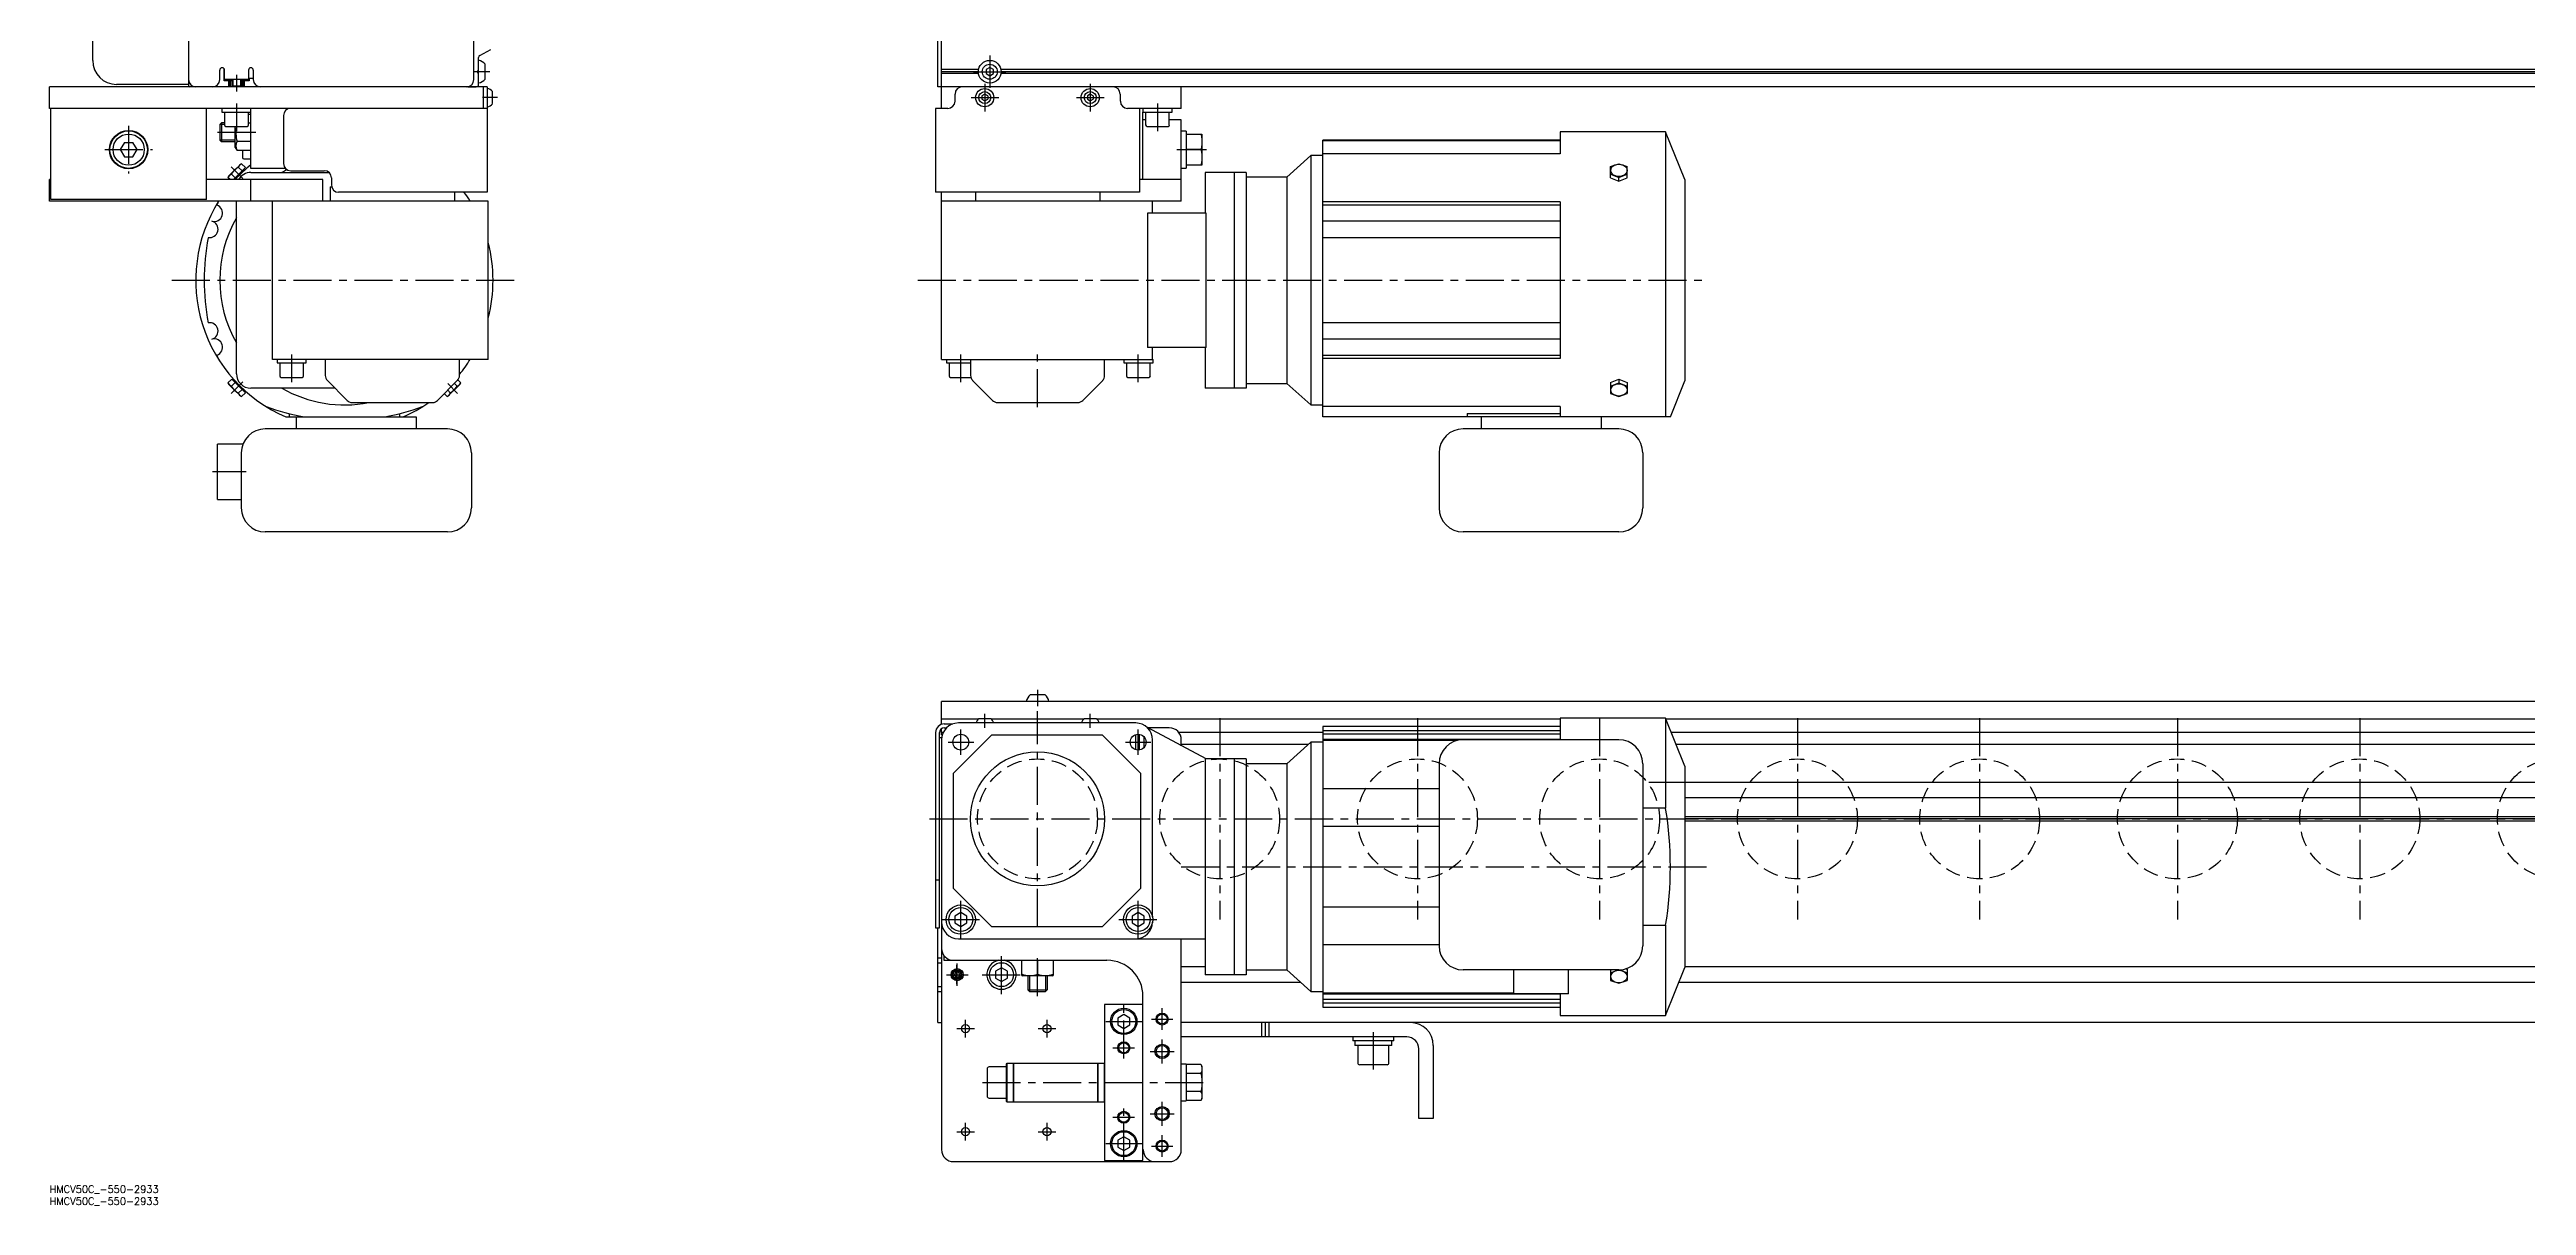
# Model space of a CAD drawing. Extents: x -10 to 4124, y -8 to 1151.
# Drawn here: x 0 to 1033, y -8 to 474 of the extents above; entities that cross this region are included whole.
import ezdxf

# ---------------------------------------------------------------- set-up
doc = ezdxf.new("R2010")
doc.units = 0
doc.header["$LTSCALE"] = 0.5
doc.linetypes.add('CENTER', pattern=[50.8, 31.75, -6.35, 6.35, -6.35])
doc.linetypes.add('DASHED', pattern=[19.05, 12.7, -6.35])
for name, color, linetype in [('MSM_CENTER', 1, 'CENTER'), ('MSM_CONTINUOUS', 7, 'CONTINUOUS'), ('MSM_DASHED', 4, 'DASHED'), ('MSM_NARROW', 5, 'CONTINUOUS'), ('MSM_PART_NUMBER', 7, 'CONTINUOUS')]:
    doc.layers.add(name, color=color, linetype=linetype)
doc.styles.get("Standard").update_dxf_attribs({"font": 'txt.shx', "height": 10, "bigfont": 'bigfont.shx'})

# ---------------------------------------------------------------- blocks, each defined once
blk = doc.blocks.new('*U86')
at = {"layer": 'MSM_PART_NUMBER'}
blk.add_text('HMCV50C_-550-2933', height=3, dxfattribs=at).set_placement((0, -3))
blk = doc.blocks.new('*U87')
at = {"layer": 'MSM_PART_NUMBER'}
blk.add_text('HMCV50C_-550-2933', height=3, dxfattribs=at).set_placement((0, -8))

msp = doc.modelspace()

# ---------------------------------------------------------------- linework, layer by layer
at = {"layer": 'MSM_CENTER'}
for p, q in [((392.2, 471.5), (392.2, 458)), ((78, 463.4), (78, 456.4)), ((183.7, 464.7), (177, 464.7)), ((385.4, 464.7), (398.9, 464.7)), ((390.1, 459.7), (390.1, 448.1)), ((434.1, 459.7), (434.1, 448.1)), ((78, 451.4), (78, 439.9)), ((186.8, 453.9), (180.6, 453.9)), ((384.4, 453.9), (396, 453.9)), ((428.4, 453.9), (439.9, 453.9)), ((462.2, 451.4), (462.2, 439.9)), ((33, 442.2), (33, 422.2)), ((86, 439.4), (69, 439.4)), ((23, 432.2), (43, 432.2)), ((80.6, 420.2), (75.8, 425)), ((470.2, 432.2), (482.6, 432.2)), ((51, 377.7), (195, 377.7)), ((362.2, 377.7), (692.1, 377.7)), ((101, 335.2), (101, 346.7)), ((380.1, 335.2), (380.1, 346.7)), ((412.1, 324.7), (412.1, 346.7)), ((454.1, 335.2), (454.1, 346.7)), ((75.8, 330.5), (80.6, 335.3)), ((170.2, 330.5), (166.1, 334.7)), ((82, 297.8), (68, 297.8)), ((412.1, 206.8), (412.1, 200)), ((390.1, 191), (390.1, 196.8)), ((412.1, 108), (412.1, 198)), ((434.1, 191), (434.1, 196.8)), ((380.1, 179.7), (380.1, 190.3)), ((454.1, 179.7), (454.1, 190.3)), ((488.1, 195), (488.1, 111)), ((570.6, 195), (570.6, 111)), ((646.6, 195), (646.6, 111)), ((729.1, 195), (729.1, 111)), ((805.1, 195), (805.1, 111)), ((887.6, 195), (887.6, 111)), ((963.7, 195), (963.7, 111)), ((374.8, 185), (385.5, 185)), ((448.8, 185), (459.4, 185)), ((367.1, 153), (3307.1, 153)), ((472.1, 133), (692.1, 133)), ((380.1, 102.9), (380.1, 119.1)), ((454.1, 102.9), (454.1, 119.1)), ((372, 111), (388.3, 111)), ((446, 111), (462.3, 111)), ((397.1, 79.9), (397.1, 96)), ((412.1, 79), (412.1, 96)), ((374.1, 88), (383.2, 88)), ((378.5, 84), (378.5, 92)), ((378.6, 83.4), (378.6, 92.6)), ((389, 88), (405.2, 88)), ((448.1, 53), (448.1, 76)), ((464.1, 65), (464.1, 74)), ((378.4, 65.5), (385.8, 65.5)), ((382.1, 61.8), (382.1, 69.2)), ((412.4, 65.5), (419.8, 65.5)), ((416.1, 61.8), (416.1, 69.2)), ((440.6, 68.5), (455.7, 68.5)), ((459.6, 69.5), (468.6, 69.5)), ((552.2, 48.4), (552.2, 64)), ((443.6, 57.5), (452.6, 57.5)), ((459.1, 56), (469.1, 56)), ((464.1, 51), (464.1, 61)), ((389.1, 43), (482.6, 43)), ((448.1, 10), (448.1, 33)), ((464.1, 25), (464.1, 35)), ((378.4, 22.5), (385.8, 22.5)), ((382.1, 18.8), (382.1, 26.2)), ((412.4, 22.5), (419.8, 22.5)), ((416.1, 18.8), (416.1, 26.2)), ((443.6, 28.5), (452.6, 28.5)), ((459.1, 30), (469.1, 30)), ((464.1, 12), (464.1, 21)), ((440.6, 17.5), (455.7, 17.5)), ((459.6, 16.5), (468.6, 16.5))]:
    msp.add_line(p, q, dxfattribs=at)
at = {"layer": 'MSM_CONTINUOUS'}
for p, q in [((372.1, 449.4), (372.1, 1107.4)), ((58, 1097.9), (58, 458.9)), ((18, 469.4), (18, 776.9)), ((370.5, 458.4), (370.5, 528.4)), ((177, 461.4), (177, 496.2)), ((71, 461.4), (71, 465.4)), ((72.8, 465.9), (72.9, 465.9)), ((72.8, 460.9), (72.8, 465.9)), ((73, 460.9), (73, 465.4)), ((83, 465.4), (83, 460.9)), ((85, 465.4), (85, 461.4)), ((178.5, 464.7), (179, 465.6)), ((179, 459.4), (179, 470.7)), ((179.5, 471.5), (184.1, 474)), ((181.7, 461.6), (181.7, 467.9)), ((387.5, 465.6), (372.1, 465.6)), ((392.2, 466.5), (390.7, 465.6)), ((390.7, 465.6), (390.7, 463.9)), ((393.7, 465.6), (392.2, 466.5)), ((393.7, 463.9), (393.7, 465.6)), ((3280.5, 465.6), (396.8, 465.6)), ((0, 449.4), (0, 458.4)), ((182.6, 458.4), (0, 458.4)), ((58, 459.4), (28, 459.4)), ((76, 460.9), (72.8, 460.9)), ((83, 461.4), (73, 461.4)), ((74.8, 458.4), (74.8, 460.9)), ((75, 460.9), (75, 458.4)), ((76, 461.4), (76, 458.8)), ((76.4, 458.4), (76, 458.8)), ((76, 458.8), (80, 458.8)), ((80, 458.8), (79.6, 458.4)), ((80, 461.4), (80, 458.8)), ((83.3, 460.9), (80, 460.9)), ((81, 458.4), (81, 460.9)), ((81.2, 460.9), (81.2, 458.4)), ((85, 461.9), (83.3, 461.9)), ((83.3, 461.9), (83.3, 460.9)), ((174.5, 458.4), (178, 458.4)), ((179, 463.9), (178.5, 464.7)), ((181, 449.4), (181, 458.4)), ((182.6, 458.4), (182.6, 414.4)), ((184.8, 451.4), (184.8, 456.4)), ((3306.7, 458.4), (370.5, 458.4)), ((387.4, 464.7), (372.1, 464.7)), ((387.5, 463.9), (372.1, 463.9)), ((3305.1, 458.4), (372.1, 458.4)), ((377.6, 455.4), (377.6, 452.4)), ((390.1, 455.3), (388.9, 454.6)), ((388.9, 454.6), (388.9, 453.2)), ((391.4, 454.6), (390.1, 455.3)), ((390.7, 463.9), (392.2, 463)), ((391.4, 454.6), (391.4, 453.2)), ((392.2, 463), (393.7, 463.9)), ((3280.5, 463.9), (396.8, 463.9)), ((3280.4, 464.7), (396.9, 464.7)), ((397.1, 458.4), (397.1, 458.4)), ((427.2, 458.4), (427.2, 458.4)), ((434.1, 455.3), (432.9, 454.6)), ((432.9, 454.6), (432.9, 453.2)), ((435.4, 454.6), (434.1, 455.3)), ((435.4, 454.6), (435.4, 453.2)), ((446.7, 452.4), (446.7, 455.4)), ((472.1, 449.4), (472.1, 458.4)), ((182.6, 449.4), (0, 449.4)), ((0.5, 411.4), (0.5, 449.4)), ((65.5, 411.4), (65.5, 449.4)), ((71.9, 449.4), (71.9, 447.9)), ((71.9, 447.9), (84, 447.9)), ((73, 447.9), (73, 442.5)), ((83, 442.5), (83, 447.9)), ((84, 446.9), (83, 446.9)), ((84, 424.4), (84, 449.4)), ((97.6, 446.4), (97.6, 426.4)), ((100, 449.3), (100, 449.4)), ((374.7, 449.4), (369.6, 449.4)), ((369.6, 449.4), (369.6, 414.4)), ((388.9, 453.2), (390.1, 452.5)), ((390.1, 452.5), (391.4, 453.2)), ((432.9, 453.2), (434.1, 452.5)), ((434.1, 452.5), (435.4, 453.2)), ((472.1, 449.4), (449.7, 449.4)), ((454.6, 449.4), (454.6, 414.4)), ((456.1, 449.4), (456.1, 447.9)), ((456.1, 447.9), (468.3, 447.9)), ((456.1, 419.7), (456.1, 447.9)), ((457.2, 444.7), (456.1, 444.7)), ((457.2, 447.9), (457.2, 442.5)), ((467.1, 442.5), (467.1, 447.9)), ((472.1, 444.7), (467.1, 444.7)), ((468.3, 447.9), (468.3, 449.4)), ((472.1, 419.8), (472.1, 444.7)), ((31.3, 435.2), (29.5, 432.2)), ((31.3, 435.2), (34.7, 435.2)), ((36.5, 432.2), (34.7, 435.2)), ((71, 442.7), (71.7, 443.4)), ((71, 442.7), (71, 436.1)), ((71.7, 435.4), (71, 436.1)), ((71.7, 443.4), (71.7, 435.4)), ((73, 443.4), (71.7, 443.4)), ((77.5, 435.4), (71.7, 435.4)), ((73.6, 441.9), (82.4, 441.9)), ((77.5, 433.1), (77.5, 441.9)), ((84, 435.6), (78.2, 435.6)), ((84, 443.2), (83, 443.2)), ((457.8, 441.9), (466.6, 441.9)), ((474.1, 439.9), (472.1, 439.9)), ((474.1, 439.9), (474.1, 424.5)), ((474.1, 438.7), (480.6, 438.7)), ((480.6, 438.7), (480.6, 425.7)), ((630.1, 436.2), (531.1, 436.2)), ((531.1, 320.7), (531.1, 436.2)), ((531.1, 436), (630.1, 436)), ((674.1, 439.7), (630.1, 439.7)), ((630.1, 439.7), (630.1, 430.5)), ((682.1, 419.7), (674.1, 439.7)), ((674.1, 439.7), (674.1, 320.7)), ((29.5, 432.2), (31.3, 429.2)), ((31.3, 429.2), (34.7, 429.2)), ((34.7, 429.2), (36.5, 432.2)), ((79.7, 426), (74.7, 421.1)), ((76.8, 419.7), (81.7, 424.7)), ((78.7, 424.9), (77.2, 423.6)), ((77.5, 433.1), (78.2, 431.9)), ((84, 431.9), (78.2, 431.9)), ((79.3, 425.7), (78.7, 424.9)), ((80.3, 423.3), (78.7, 424.9)), ((80.1, 426.3), (79.3, 425.7)), ((80.1, 426.3), (79.7, 426)), ((81.7, 424.7), (80.1, 426.3)), ((80.5, 431.9), (80.5, 428.9)), ((81.3, 423.7), (81, 424)), ((81.1, 428.3), (84.1, 428.3)), ((98.4, 424.4), (84, 424.4)), ((472.1, 424.5), (474.1, 424.5)), ((480.2, 432.2), (474.1, 432.2)), ((480.6, 425.7), (474.1, 425.7)), ((526.1, 429.7), (516.1, 420.7)), ((531.1, 429.7), (526.1, 429.7)), ((526.1, 429.7), (526.1, 325.7)), ((630.1, 430.5), (531.1, 430.5)), ((651.1, 425.1), (654.6, 426.3)), ((651.1, 420.4), (651.1, 425.1)), ((654.6, 426.3), (658.1, 425.1)), ((658.1, 420.4), (658.1, 425.1)), ((0.5, 419.7), (0, 419.7)), ((0, 410.7), (0, 419.7)), ((114, 419.7), (65.5, 419.7)), ((75, 421.4), (74.4, 420.6)), ((74.7, 421.1), (74.4, 420.6)), ((75.3, 419.7), (74.4, 420.6)), ((75.9, 422), (75, 421.4)), ((75.9, 422), (77.2, 423.6)), ((77.4, 420.4), (75.9, 422)), ((76.8, 419.8), (76.8, 419.7)), ((84, 422.7), (116.5, 422.7)), ((84, 410.7), (84, 419.7)), ((100.6, 423.4), (114.6, 423.4)), ((114, 410.7), (114, 419.7)), ((117, 416.7), (117, 410.7)), ((117, 416.7), (117.7, 416.7)), ((117.6, 420.4), (117.6, 417.4)), ((182.6, 414.4), (120.6, 414.4)), ((169, 410.7), (169, 414.4)), ((454.6, 414.4), (369.6, 414.4)), ((372.1, 344.7), (372.1, 414.4)), ((386.2, 414.4), (386.2, 410.7)), ((438.2, 410.7), (438.2, 414.4)), ((472.1, 419.7), (454.6, 419.7)), ((472.1, 419.7), (472.1, 419.8)), ((472.1, 419.8), (472.1, 419.8)), ((472.1, 410.7), (472.1, 419.7)), ((482.1, 422.7), (482.1, 405.7)), ((499.1, 422.7), (482.1, 422.7)), ((494.1, 422.7), (494.1, 332.7)), ((499.1, 422.7), (499.1, 332.7)), ((516.1, 420.7), (499.1, 420.7)), ((516.1, 420.7), (516.1, 334.7)), ((651.1, 422), (654.6, 420.6)), ((651.1, 420.4), (654.6, 419)), ((654.6, 420.6), (658.1, 422)), ((654.6, 419), (654.6, 420.6)), ((654.6, 419), (658.1, 420.4)), ((682.1, 419.7), (682.1, 335.7)), ((183, 410.7), (0, 410.7)), ((65.5, 411.4), (0.5, 411.4)), ((78, 338.7), (78, 410.7)), ((93, 344.7), (93, 410.7)), ((183, 344.7), (183, 410.7)), ((472.1, 410.7), (372.1, 410.7)), ((482.5, 405.7), (458, 405.7)), ((458, 405.7), (458, 349.7)), ((460.1, 405.7), (460.1, 410.7)), ((482.5, 349.7), (482.5, 405.7)), ((630.1, 410.4), (531.1, 410.4)), ((630.1, 409), (531.1, 409)), ((630.1, 410.4), (630.1, 345.1)), ((630.1, 402.3), (531.1, 402.3)), ((531.1, 395.5), (630.1, 395.5)), ((630.1, 360), (531.1, 360)), ((630.1, 353.2), (531.1, 353.2)), ((183, 344.7), (93, 344.7)), ((94.9, 344.7), (94.9, 343.2)), ((94.9, 343.2), (107.1, 343.2)), ((96, 343.2), (96, 337.8)), ((106, 337.8), (106, 343.2)), ((107.1, 343.2), (107.1, 344.7)), ((115, 344.7), (115, 338)), ((171, 338), (171, 344.7)), ((372.1, 344.7), (460.3, 344.7)), ((374.1, 344.7), (374.1, 343.2)), ((374.1, 343.2), (384.2, 343.2)), ((375.2, 343.2), (375.2, 337.8)), ((384.2, 344.7), (384.2, 338)), ((440.1, 338), (440.1, 344.7)), ((448.1, 344.7), (448.1, 343.2)), ((448.1, 343.2), (460.3, 343.2)), ((449.2, 343.2), (449.2, 337.8)), ((482.5, 349.7), (458, 349.7)), ((459.1, 337.8), (459.1, 343.2)), ((460.1, 344.7), (460.1, 349.7)), ((460.3, 343.2), (460.3, 344.7)), ((482.1, 349.7), (482.1, 332.7)), ((531.1, 346.5), (630.1, 346.5)), ((630.1, 345.1), (531.1, 345.1)), ((76, 336.5), (74.4, 334.9)), ((74.4, 334.9), (74.7, 334.4)), ((74.4, 334.9), (75, 334.1)), ((79.7, 329.5), (74.7, 334.4)), ((75, 334.1), (75.9, 333.5)), ((77.4, 335.1), (75.9, 333.5)), ((77.2, 331.9), (75.9, 333.5)), ((81.7, 330.8), (76, 336.5)), ((77.1, 336.1), (76.8, 335.7)), ((77.2, 331.9), (78.7, 330.6)), ((80.3, 332.2), (78.7, 330.6)), ((81.7, 330.8), (80.1, 329.2)), ((81, 331.5), (81.3, 331.8)), ((119, 332.7), (84, 332.7)), ((96.6, 337.2), (105.4, 337.2)), ((115.9, 335.9), (124.1, 327.6)), ((161.9, 327.6), (170.1, 335.9)), ((166.1, 331.8), (167.3, 330.6)), ((166.3, 329.5), (171.3, 334.4)), ((168.8, 331.9), (167.3, 330.6)), ((168.8, 331.9), (170.1, 333.5)), ((168.9, 334.7), (170.1, 333.5)), ((170.1, 333.5), (171, 334.1)), ((170.3, 336.1), (171.6, 334.9)), ((171, 334.1), (171.6, 334.9)), ((171.3, 334.4), (171.6, 334.9)), ((375.8, 337.2), (384.2, 337.2)), ((385, 335.9), (393.3, 327.6)), ((431, 327.6), (439.3, 335.9)), ((449.8, 337.2), (458.6, 337.2)), ((499.1, 332.7), (482.1, 332.7)), ((499.1, 334.7), (516.1, 334.7)), ((516.1, 334.7), (526.1, 325.7)), ((651.1, 335.1), (654.6, 336.5)), ((651.1, 335.1), (651.1, 330.4)), ((651.1, 333.5), (654.6, 334.9)), ((654.6, 336.5), (658.1, 335.1)), ((654.6, 336.5), (654.6, 334.9)), ((654.6, 334.9), (658.1, 333.5)), ((658.1, 335.1), (658.1, 330.4)), ((676.2, 320.7), (682.1, 335.7)), ((78.7, 330.6), (79.3, 329.8)), ((79.3, 329.8), (80.1, 329.2)), ((79.7, 329.5), (80.1, 329.2)), ((98.6, 320.7), (153, 320.7)), ((100, 322.1), (100, 320.7)), ((103, 315.7), (103, 320.7)), ((126.2, 326.7), (159.8, 326.7)), ((146, 322.1), (146, 320.7)), ((153, 320.7), (153, 315.7)), ((164.6, 330.4), (165.9, 329.2)), ((165.9, 329.2), (166.7, 329.8)), ((165.9, 329.2), (166.3, 329.5)), ((166.7, 329.8), (167.3, 330.6)), ((395.4, 326.7), (428.9, 326.7)), ((526.1, 325.7), (531.1, 325.7)), ((630.1, 325), (531.1, 325)), ((676.2, 320.7), (531.1, 320.7)), ((591.4, 322.1), (591.4, 320.7)), ((591.4, 322.1), (630.1, 322.1)), ((597.2, 320.7), (597.2, 315.7)), ((630.1, 325), (630.1, 320.7)), ((647.2, 320.7), (647.2, 315.7)), ((651.1, 330.4), (654.6, 329.2)), ((654.6, 329.2), (658.1, 330.4)), ((166, 315.7), (90, 315.7)), ((654.6, 315.7), (589.6, 315.7)), ((80.6, 309.3), (70, 309.3)), ((70, 286.3), (70, 309.3)), ((80, 305.7), (80, 282.7)), ((176, 305.7), (176, 282.7)), ((579.6, 305.7), (579.6, 282.7)), ((664.6, 305.7), (664.6, 282.7)), ((70, 286.3), (80, 286.3)), ((166, 272.7), (90, 272.7)), ((654.6, 272.7), (589.6, 272.7)), ((3305.1, 202), (372.1, 202)), ((372.1, 192.4), (372.1, 202)), ((415.3, 204.8), (409, 204.8)), ((369.6, 189), (369.6, 107.6)), ((371.2, 107.6), (371.2, 189)), ((371.2, 187), (372.2, 187)), ((387.4, 194.6), (372.1, 194.6)), ((372.1, 188), (372.1, 190.7)), ((372.8, 189), (372.1, 189)), ((372.4, 188), (372.1, 188)), ((372.1, 186), (372.1, 15)), ((373.2, 192.6), (376.8, 192.6)), ((373.2, 191), (374.3, 191)), ((377.1, 172), (393.1, 188)), ((453.1, 193), (379.1, 193)), ((392.6, 194.8), (387.6, 194.8)), ((431.4, 194.6), (392.9, 194.6)), ((393.1, 188), (439.1, 188)), ((436.6, 194.8), (431.6, 194.8)), ((630.1, 194.6), (436.9, 194.6)), ((439.1, 188), (455.1, 172)), ((453, 188.1), (453, 181.9)), ((454.6, 181.7), (454.6, 188.3)), ((456.5, 187.3), (456.5, 182.7)), ((482.5, 178), (458, 191.1)), ((467.1, 191), (458.1, 191)), ((460.1, 112.1), (460.1, 186)), ((531.1, 189), (471.1, 189)), ((472.1, 183.5), (472.1, 186)), ((630.1, 191.5), (531.1, 191.5)), ((531.1, 191.5), (531.1, 74.5)), ((630.1, 189.8), (531.1, 189.8)), ((630.1, 188.3), (531.1, 188.3)), ((531.1, 186.2), (630.1, 186.2)), ((654.6, 186), (589.6, 186)), ((674.1, 195), (630.1, 195)), ((630.1, 195), (630.1, 186)), ((682.1, 175), (674.1, 195)), ((674.1, 195), (674.1, 157.4)), ((3305.1, 194.6), (674.3, 194.6)), ((3189.1, 189), (676.5, 189)), ((525, 184), (472.1, 184)), ((482.1, 178), (482.1, 88)), ((499.1, 178), (482.1, 178)), ((494.1, 178), (494.1, 88)), ((499.1, 178), (499.1, 88)), ((516.1, 176), (499.1, 176)), ((526.1, 185), (516.1, 176)), ((516.1, 176), (516.1, 90)), ((531.1, 185), (526.1, 185)), ((526.1, 185), (526.1, 81)), ((587.3, 185.7), (531.1, 185.7)), ((579.6, 176), (579.6, 100)), ((664.6, 176), (664.6, 100)), ((3189.1, 184), (678.5, 184)), ((377.1, 124), (377.1, 172)), ((455.1, 172), (455.1, 124)), ((579.6, 165.6), (531.1, 165.6)), ((3089.1, 168.2), (667.1, 168.2)), ((682.1, 175), (682.1, 91)), ((674.1, 157.4), (664.6, 157.4)), ((3089.1, 161.8), (682.1, 161.8)), ((579.6, 149.8), (531.1, 149.8)), ((3089.1, 153.9), (682.1, 153.9)), ((3089.1, 153), (682.1, 153)), ((3089.1, 152.1), (682.1, 152.1)), ((369.6, 127.6), (371.2, 127.6)), ((393.1, 108), (377.1, 124)), ((455.1, 124), (439.1, 108)), ((380.1, 113.9), (377.6, 112.4)), ((382.6, 112.4), (380.1, 113.9)), ((454.1, 113.9), (451.6, 112.4)), ((456.6, 112.4), (454.1, 113.9)), ((579.6, 116.2), (531.1, 116.2)), ((369.6, 107.6), (371.2, 107.6)), ((370.5, 68), (370.5, 107.6)), ((377.6, 112.4), (377.6, 109.6)), ((377.6, 109.6), (380.1, 108.1)), ((380.1, 108.1), (382.6, 109.6)), ((382.6, 109.6), (382.6, 112.4)), ((439.1, 108), (393.1, 108)), ((451.6, 112.4), (451.6, 109.6)), ((451.6, 109.6), (454.1, 108.1)), ((454.1, 108.1), (456.6, 109.6)), ((456.6, 109.6), (456.6, 112.4)), ((664.6, 108.6), (674.1, 108.6)), ((674.1, 108.6), (674.1, 71)), ((370.5, 95), (372.1, 95)), ((370.5, 93), (372.1, 93)), ((373.1, 96), (373.1, 94)), ((373.1, 94), (441.1, 94)), ((379.1, 103), (482.1, 103)), ((405.6, 87.6), (405.6, 94)), ((412.1, 94), (412.1, 88.2)), ((418.6, 94), (418.6, 87.6)), ((472.1, 15), (472.1, 103)), ((579.6, 100.4), (531.1, 100.4)), ((370.5, 83), (372.1, 83)), ((378, 89), (377.4, 88)), ((377.4, 88), (378, 87)), ((379.1, 89), (378, 89)), ((378, 87), (379.1, 87)), ((379.7, 88), (379.1, 89)), ((379.1, 87), (379.7, 88)), ((397.1, 90.9), (394.6, 89.4)), ((394.6, 89.4), (394.6, 86.6)), ((394.6, 86.6), (397.1, 85.1)), ((399.6, 89.4), (397.1, 90.9)), ((397.1, 85.1), (399.6, 86.6)), ((399.6, 86.6), (399.6, 89.4)), ((405.6, 87.6), (405.9, 87.5)), ((418.4, 87.5), (405.9, 87.5)), ((408.1, 87.5), (408.1, 81.7)), ((416.1, 87.5), (416.1, 81.7)), ((418.4, 87.5), (418.6, 87.6)), ((482.1, 91.3), (472.1, 91.3)), ((522, 84.8), (472.1, 84.8)), ((499.1, 88), (482.1, 88)), ((499.1, 90), (516.1, 90)), ((516.1, 90), (526.1, 81)), ((654.6, 90), (589.6, 90)), ((610.6, 90), (610.6, 80)), ((633.6, 80), (633.6, 90)), ((651.1, 90), (651.1, 85.6)), ((651.1, 88.7), (654.3, 90)), ((651.1, 85.6), (654.6, 84.4)), ((654.6, 84.4), (658.1, 85.6)), ((655, 90), (658.1, 88.7)), ((657.7, 90.5), (658.1, 90.3)), ((658.1, 90.3), (658.1, 85.6)), ((674.1, 71), (682.1, 91)), ((3089.1, 84.8), (679.6, 84.8)), ((3089.1, 91.3), (682.1, 91.3)), ((370.5, 81), (372.1, 81)), ((408.8, 81), (408.1, 81.7)), ((408.1, 81.7), (416.1, 81.7)), ((408.8, 81), (415.5, 81)), ((416.1, 81.7), (415.5, 81)), ((456.1, 75.5), (440.1, 75.5)), ((440.1, 75.5), (440.1, 10.5)), ((456.1, 10.5), (456.1, 79)), ((526.1, 81), (531.1, 81)), ((610.6, 80.3), (531.1, 80.3)), ((630.1, 79.8), (531.1, 79.8)), ((630.1, 77.7), (531.1, 77.7)), ((531.1, 76.2), (630.1, 76.2)), ((531.1, 74.5), (630.1, 74.5)), ((633.6, 80), (610.6, 80)), ((630.1, 80), (630.1, 71)), ((370.5, 68), (372.1, 68)), ((448.1, 71.4), (445.6, 69.9)), ((445.6, 69.9), (445.6, 67.1)), ((445.6, 67.1), (448.1, 65.6)), ((450.6, 69.9), (448.1, 71.4)), ((448.1, 65.6), (450.6, 67.1)), ((450.6, 67.1), (450.6, 69.9)), ((3306.7, 68), (472.1, 68)), ((566.2, 62), (472.1, 62)), ((505.7, 62), (505.7, 68)), ((507.2, 62), (507.2, 68)), ((508.7, 62), (508.7, 68)), ((543.7, 62), (543.7, 60.4)), ((560.7, 60.4), (560.7, 62)), ((630.1, 71), (674.1, 71)), ((560.7, 60.4), (543.7, 60.4)), ((544.5, 60.4), (544.5, 58.4)), ((559.9, 58.4), (544.5, 58.4)), ((545.7, 58.4), (545.7, 51.2)), ((558.7, 51.2), (558.7, 58.4)), ((559.9, 58.4), (559.9, 60.4)), ((571.2, 28), (571.2, 57)), ((577.2, 58.5), (577.2, 28)), ((391.1, 48.7), (391.1, 37.3)), ((399.1, 49.5), (391.9, 49.5)), ((399.3, 51), (399.1, 50.8)), ((399.1, 50.8), (399.1, 35.2)), ((401.9, 51), (399.3, 51)), ((399.3, 51), (399.3, 35)), ((402.1, 50.8), (401.9, 51)), ((401.9, 51), (401.9, 35)), ((437.1, 51), (402.1, 51)), ((402.1, 51), (402.1, 35)), ((437.3, 51), (437.1, 50.8)), ((437.1, 51), (437.1, 35)), ((439.9, 51), (437.3, 51)), ((437.3, 51), (437.3, 35)), ((440.1, 50.8), (439.9, 51)), ((439.9, 51), (439.9, 35)), ((474.1, 50.7), (472.1, 50.7)), ((474.1, 50.7), (474.1, 35.3)), ((480.2, 50.5), (474.1, 50.5)), ((480.2, 46.8), (474.1, 46.8)), ((480.6, 49.8), (480.6, 36.2)), ((557.9, 50.4), (546.5, 50.4)), ((391.9, 36.5), (399.1, 36.5)), ((399.1, 35.2), (399.3, 35)), ((399.3, 35), (401.9, 35)), ((401.9, 35), (402.1, 35.2)), ((402.1, 35), (437.1, 35)), ((437.1, 35.2), (437.3, 35)), ((437.3, 35), (439.9, 35)), ((439.9, 35), (440.1, 35.2)), ((472.1, 35.3), (474.1, 35.3)), ((480.2, 39.2), (474.1, 39.2)), ((480.2, 35.5), (474.1, 35.5)), ((577.2, 28), (571.2, 28)), ((440.1, 10.5), (456.1, 10.5)), ((448.1, 20.4), (445.6, 18.9)), ((445.6, 18.9), (445.6, 16.1)), ((445.6, 16.1), (448.1, 14.6)), ((450.6, 18.9), (448.1, 20.4)), ((448.1, 14.6), (450.6, 16.1)), ((450.6, 16.1), (450.6, 18.9)), ((377.1, 10), (467.1, 10))]:
    msp.add_line(p, q, dxfattribs=at)
for centre, radius in [((392.2, 464.7), 4.75), ((392.2, 464.7), 3.13), ((390.1, 453.9), 3.8), ((390.1, 453.9), 2.5), ((434.1, 453.9), 3.8), ((434.1, 453.9), 2.5), ((33, 432.2), 8), ((33, 432.2), 7.8), ((33, 432.2), 6.5), ((380.1, 185), 3.3), ((454.1, 185), 3.3), ((412.1, 153), 28), ((380.1, 111), 6.1), ((380.1, 111), 5), ((454.1, 111), 6.1), ((454.1, 111), 5), ((397.1, 88), 5), ((378.6, 88), 2.55), ((378.5, 88), 2), ((378.5, 88), 1.6), ((448.1, 68.5), 5.5), ((448.1, 68.5), 5), ((382.1, 65.5), 1.7), ((416.1, 65.5), 1.7), ((464.1, 69.5), 2.07), ((448.1, 57.5), 2.07), ((464.1, 56), 3), ((464.1, 30), 3), ((382.1, 22.5), 1.7), ((416.1, 22.5), 1.7), ((448.1, 17.5), 5.5), ((448.1, 17.5), 5), ((448.1, 28.5), 2.07), ((464.1, 16.5), 2.07)]:
    msp.add_circle(centre, radius, dxfattribs=at)
for centre, radius, start, end in [((28, 469.4), 10, 180, 270), ((72, 465.4), 1, 0, 180), ((84, 465.4), 1, 0, 180), ((180, 470.7), 1, 118.1786, 180), ((178.1, 464.8), 4.75, 39.7731, 79.0684), ((61, 461.4), 3, 180, 270), ((58.5, 458.9), 0.5, 180, 270), ((68, 461.4), 3, 270, 0), ((88, 461.4), 3, 180, 270), ((174, 461.4), 3, 270, 0), ((178, 459.4), 1, 270, 0), ((178.1, 464.7), 4.75, 280.9316, 320.2269), ((181.9, 454), 3.8, 39.7731, 79.0684), ((380.7, 455.4), 3, 90, 180), ((443.6, 455.4), 3, 360, 90), ((100.6, 446.4), 3, 90, 180), ((181.9, 453.8), 3.8, 280.9316, 320.2269), ((374.7, 452.4), 3, 270, 0), ((449.7, 452.4), 3, 180, 270), ((73.6, 442.5), 0.6, 180, 270), ((91.2, 439.4), 13.5, 169.449, 196.2716), ((81.1, 433.8), 3.45, 147.0581, 212.9419), ((82.4, 442.5), 0.6, 270, 0), ((457.8, 442.5), 0.6, 180, 270), ((466.6, 442.5), 0.6, 270, 0), ((479.4, 437.9), 1.13, 14.7309, 45.5198), ((476.7, 437.2), 3.97, 359.6536, 14.2554), ((123, 377.7), 62, 128.9788, 137.3577), ((81.1, 428.9), 0.6, 180, 270), ((123, 377.7), 52, 117.5057, 120.0733), ((100.6, 426.4), 3, 180, 270), ((479.4, 433), 1.13, 314.4802, 345.2691), ((479.4, 431.4), 1.13, 14.7309, 45.5198), ((479.4, 426.5), 1.13, 314.4802, 345.2691), ((476.7, 433.7), 3.97, 345.7446, 0.3464), ((476.7, 430.7), 3.97, 359.6536, 14.2554), ((476.7, 427.2), 3.97, 345.7446, 0.3464), ((653, 423.6), 1.87, 141.4125, 224.4038), ((654.6, 421.7), 4.3, 44.0469, 135.9531), ((656.3, 423.6), 1.87, 315.5962, 38.5875), ((84, 416.7), 6, 90, 150), ((114.6, 420.4), 3, 0, 90), ((120.6, 417.4), 3, 180, 270), ((123, 377.7), 62, 32.1582, 36.2372), ((654.6, 425.5), 4.39, 227.4779, 312.5221), ((123, 377.7), 62, 147.8418, 246.8319), ((68.7, 405.7), 3.5, 255, 70.9837), ((159.5, 377.7), 95, 159.9152, 160.7797), ((123, 377.7), 52, 149.9267, 210.0733), ((159.5, 377.7), 95, 169.2205, 190.7795), ((66.8, 399), 3.5, 259.0167, 75), ((123, 377.7), 62, 345.4074, 14.5926), ((66.8, 356.5), 3.5, 285, 100.9833), ((68.7, 349.8), 3.5, 289.0163, 105), ((159.5, 377.7), 95, 199.2203, 200.0848), ((123, 377.7), 62, 320.732, 327.8418), ((84, 338.7), 6, 180, 270), ((96.6, 337.8), 0.6, 180, 270), ((123, 377.7), 52, 239.9267, 281.2547), ((105.4, 337.8), 0.6, 270, 0), ((118, 338), 3, 180, 225), ((168, 338), 3, 315, 0), ((375.8, 337.8), 0.6, 180, 270), ((387.2, 338), 3, 180, 225), ((437.1, 338), 3, 315, 0), ((449.8, 337.8), 0.6, 180, 270), ((458.6, 337.8), 0.6, 270, 0), ((653, 331.9), 1.87, 135.5962, 218.5875), ((654.6, 333.8), 4.3, 224.0469, 315.9531), ((654.6, 330), 4.39, 47.4779, 132.5221), ((656.3, 331.9), 1.87, 321.4125, 44.4038), ((123, 414.2), 95, 249.9152, 259.8048), ((126.2, 329.7), 3, 225, 270), ((123, 414.2), 95, 280.1952, 290.0848), ((123, 377.7), 62, 293.1681, 304.656), ((159.8, 329.7), 3, 270, 315), ((395.4, 329.7), 3, 225, 270), ((428.9, 329.7), 3, 270, 315), ((90, 305.7), 10, 90, 180), ((166, 305.7), 10, 0, 90), ((589.6, 305.7), 10, 90, 180), ((654.6, 305.7), 10, 0, 90), ((90, 282.7), 10, 180, 270), ((166, 282.7), 10, 270, 0), ((589.6, 282.7), 10, 180, 270), ((654.6, 282.7), 10, 270, 0), ((412.1, 201.1), 4.75, 129.7731, 169.0684), ((412.2, 201.1), 4.75, 10.9316, 50.2269), ((373.2, 189), 3.6, 90, 180), ((373.2, 189), 2, 90, 180), ((379.1, 186), 7, 90, 180), ((390.1, 191.9), 3.8, 129.7731, 162.8485), ((390.2, 191.9), 3.8, 17.1515, 50.2269), ((434.1, 191.9), 3.8, 129.7731, 162.8485), ((434.2, 191.9), 3.8, 17.1515, 50.2269), ((453.1, 186), 7, 0, 90), ((467.1, 186), 5, 0, 90), ((589.6, 176), 10, 90, 180), ((654.6, 176), 10, 0, 90), ((525.9, 133), 150.2, 350.6556, 9.3444), ((379.1, 110), 7, 180, 270), ((453.1, 110), 7, 270, 359.1469), ((377.1, 99), 5, 180, 270), ((397.1, 88), 6.1, 100.3889, 79.6111), ((441.1, 79), 15, 0, 90), ((589.6, 100), 10, 180, 270), ((654.6, 100), 10, 270, 0), ((408.9, 97), 9.34, 249.6457, 290.3543), ((415.4, 97), 9.34, 249.6457, 290.3543), ((653, 87.2), 1.87, 135.5962, 218.5875), ((654.6, 89), 4.3, 224.0469, 315.9531), ((654.6, 85.3), 4.39, 47.4779, 132.5221), ((656.3, 87.2), 1.87, 321.4125, 44.4038), ((566.2, 57), 5, 0, 90), ((567.7, 58.5), 9.5, 0, 90), ((391.9, 48.7), 0.8, 90, 180), ((479.9, 49.8), 0.8, 360, 61.8775), ((479.9, 49.9), 0.734, 28.3492, 61.9399), ((479.6, 47.6), 1.05, 306.6116, 1.9317), ((479.2, 45.9), 1.37, 14.1277, 40.6629), ((479.3, 49.6), 1.37, 359.4493, 24.4099), ((475.9, 45.1), 4.73, 359.0469, 13.6857), ((546.5, 51.2), 0.8, 180, 270), ((557.9, 51.2), 0.8, 270, 0), ((391.9, 37.3), 0.8, 180, 270), ((479.2, 40.1), 1.37, 319.3371, 345.8723), ((479.6, 38.4), 1.05, 358.0683, 53.3884), ((479.9, 36.2), 0.8, 298.2407, 0), ((479.9, 36.1), 0.734, 298.0601, 331.6508), ((475.9, 40.9), 4.73, 346.3143, 0.9531), ((479.3, 36.4), 1.37, 335.5901, 0.5507), ((377.1, 15), 5, 180, 270), ((461.2, 15), 5, 180, 270), ((467.1, 15), 5, 270, 360)]:
    msp.add_arc(centre, radius, start, end, dxfattribs=at)
at = {"layer": 'MSM_DASHED'}
for centre in [(412.1, 153), (488.1, 153), (570.6, 153), (646.6, 153), (729.1, 153), (805.1, 153), (887.6, 153), (963.7, 153), (1046.1, 153)]:
    msp.add_circle(centre, 25, dxfattribs=at)
at = {"layer": 'MSM_NARROW'}
for p, q in [((75.5, 458.4), (75.5, 460.9)), ((76.4, 461.4), (76.4, 458.4)), ((79.6, 461.4), (79.6, 458.4)), ((80.5, 458.4), (80.5, 460.9)), ((73, 442.7), (71, 442.7)), ((77.5, 436.1), (71, 436.1)), ((408.8, 87.5), (408.8, 81)), ((415.5, 87.5), (415.5, 81))]:
    msp.add_line(p, q, dxfattribs=at)
for centre, radius in [((464.1, 69.5), 2.5), ((448.1, 57.5), 2.5), ((464.1, 56), 2.46), ((448.1, 28.5), 2.5), ((464.1, 30), 2.46), ((464.1, 16.5), 2.5)]:
    msp.add_circle(centre, radius, dxfattribs=at)

# ---------------------------------------------------------------- block references
at = {"layer": 'MSM_CONTINUOUS'}
for name in ['*U86', '*U87']:
    msp.add_blockref(name, (0, 0), dxfattribs=at)

doc.saveas('drawing.dxf')
